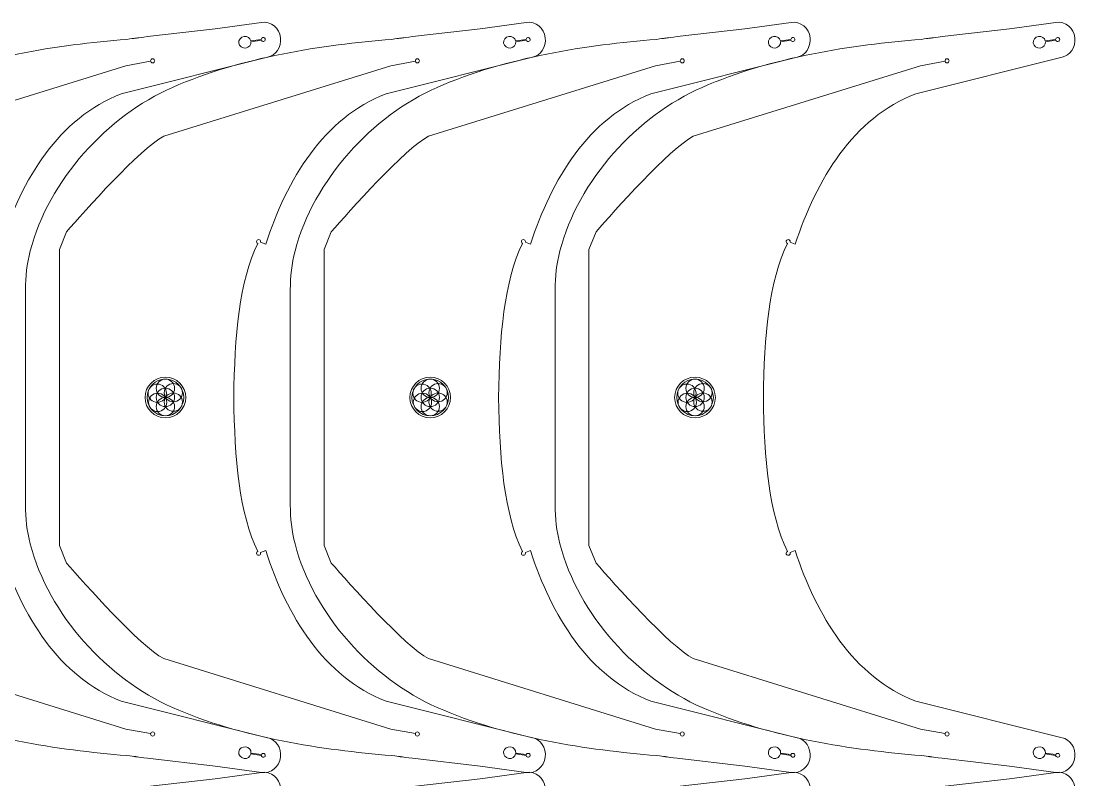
# Model space of a CAD drawing. Header units: millimetres. Extents: x 3608 to 4191, y 4453 to 4821.
# Drawn here: x 3931.9 to 4190.8, y 4635.2 to 4821.4 of the extents above; entities that cross this region are included whole.
import ezdxf

# ---------------------------------------------------------------- set-up
doc = ezdxf.new("R2010")
doc.units = ezdxf.units.MM
doc.header["$MEASUREMENT"] = 0
doc.layers.add('Capa 1', color=7, linetype='Continuous')

msp = doc.modelspace()

# ---------------------------------------------------------------- linework, layer by layer
at = {"layer": 'Capa 1', "color": 7, "lineweight": 9, "true_color": 0xffffff}
for points, knots in [([(3995.53, 4817.32), (3995.26, 4819.72), (3993.16, 4821.42), (3990.87, 4821.08), (3990.87, 4821.08), (3979.51, 4819.54), (3979.51, 4819.54), (3979.51, 4819.54), (3962.91, 4817.6), (3962.91, 4817.6), (3957.41, 4816.9), (3962.39, 4817.53), (3957.8, 4816.94), (3940.95, 4815.58), (3920.87, 4812.58), (3904, 4805.15), (3888.11, 4798.15), (3873.62, 4782.44), (3869.1, 4765), (3868.3, 4761.89), (3867.93, 4758.67), (3867.93, 4755.46), (3867.93, 4755.46), (3867.93, 4729.06), (3867.93, 4729.06), (3867.93, 4729.06), (3867.93, 4702.66), (3867.93, 4702.66), (3867.93, 4699.44), (3868.3, 4696.23), (3869.1, 4693.12), (3873.62, 4675.68), (3888.11, 4659.97), (3904, 4652.97), (3920.87, 4645.54), (3940.95, 4642.54), (3957.8, 4641.18), (3962.39, 4640.59), (3957.41, 4641.22), (3962.91, 4640.51), (3962.91, 4640.51), (3979.51, 4638.58), (3979.51, 4638.58), (3979.51, 4638.58), (3990.87, 4637.03), (3990.87, 4637.03), (3993.16, 4636.7), (3995.26, 4638.4), (3995.53, 4640.79)], [0, 0, 0, 0, 1, 1, 1, 2, 2, 2, 3, 3, 3, 4, 4, 4, 5, 5, 5, 6, 6, 6, 7, 7, 7, 8, 8, 8, 9, 9, 9, 10, 10, 10, 11, 11, 11, 12, 12, 12, 13, 13, 13, 14, 14, 14, 15, 15, 15, 16, 16, 16, 16]), ([(4060.53, 4817.32), (4060.26, 4819.72), (4058.16, 4821.42), (4055.87, 4821.08), (4055.87, 4821.08), (4044.51, 4819.54), (4044.51, 4819.54), (4044.51, 4819.54), (4027.91, 4817.6), (4027.91, 4817.6), (4022.41, 4816.9), (4027.39, 4817.53), (4022.8, 4816.94), (4005.95, 4815.58), (3985.87, 4812.58), (3969, 4805.15), (3953.11, 4798.15), (3938.62, 4782.44), (3934.1, 4765), (3933.3, 4761.89), (3932.93, 4758.67), (3932.93, 4755.46), (3932.93, 4755.46), (3932.93, 4729.06), (3932.93, 4729.06), (3932.93, 4729.06), (3932.93, 4702.66), (3932.93, 4702.66), (3932.93, 4699.44), (3933.3, 4696.23), (3934.1, 4693.12), (3938.62, 4675.68), (3953.11, 4659.97), (3969, 4652.97), (3985.87, 4645.54), (4005.95, 4642.54), (4022.8, 4641.18), (4027.39, 4640.59), (4022.41, 4641.22), (4027.91, 4640.51), (4027.91, 4640.51), (4044.51, 4638.58), (4044.51, 4638.58), (4044.51, 4638.58), (4055.87, 4637.03), (4055.87, 4637.03), (4058.16, 4636.7), (4060.26, 4638.4), (4060.53, 4640.79)], [0, 0, 0, 0, 1, 1, 1, 2, 2, 2, 3, 3, 3, 4, 4, 4, 5, 5, 5, 6, 6, 6, 7, 7, 7, 8, 8, 8, 9, 9, 9, 10, 10, 10, 11, 11, 11, 12, 12, 12, 13, 13, 13, 14, 14, 14, 15, 15, 15, 16, 16, 16, 16]), ([(4125.53, 4817.32), (4125.26, 4819.72), (4123.16, 4821.42), (4120.87, 4821.08), (4120.87, 4821.08), (4109.51, 4819.54), (4109.51, 4819.54), (4109.51, 4819.54), (4092.91, 4817.6), (4092.91, 4817.6), (4087.41, 4816.9), (4092.39, 4817.53), (4087.8, 4816.94), (4070.95, 4815.58), (4050.87, 4812.58), (4034, 4805.15), (4018.11, 4798.15), (4003.62, 4782.44), (3999.1, 4765), (3998.3, 4761.89), (3997.93, 4758.67), (3997.93, 4755.46), (3997.93, 4755.46), (3997.93, 4729.06), (3997.93, 4729.06), (3997.93, 4729.06), (3997.93, 4702.66), (3997.93, 4702.66), (3997.93, 4699.44), (3998.3, 4696.23), (3999.1, 4693.12), (4003.62, 4675.68), (4018.11, 4659.97), (4034, 4652.97), (4050.87, 4645.54), (4070.95, 4642.54), (4087.8, 4641.18), (4092.39, 4640.59), (4087.41, 4641.22), (4092.91, 4640.51), (4092.91, 4640.51), (4109.51, 4638.58), (4109.51, 4638.58), (4109.51, 4638.58), (4120.87, 4637.03), (4120.87, 4637.03), (4123.16, 4636.7), (4125.26, 4638.4), (4125.53, 4640.79)], [0, 0, 0, 0, 1, 1, 1, 2, 2, 2, 3, 3, 3, 4, 4, 4, 5, 5, 5, 6, 6, 6, 7, 7, 7, 8, 8, 8, 9, 9, 9, 10, 10, 10, 11, 11, 11, 12, 12, 12, 13, 13, 13, 14, 14, 14, 15, 15, 15, 16, 16, 16, 16]), ([(4190.53, 4817.32), (4190.26, 4819.72), (4188.16, 4821.42), (4185.87, 4821.08), (4185.87, 4821.08), (4174.51, 4819.54), (4174.51, 4819.54), (4174.51, 4819.54), (4157.91, 4817.6), (4157.91, 4817.6), (4152.41, 4816.9), (4157.39, 4817.53), (4152.8, 4816.94), (4135.95, 4815.58), (4115.87, 4812.58), (4099, 4805.15), (4083.11, 4798.15), (4068.62, 4782.44), (4064.1, 4765), (4063.3, 4761.89), (4062.93, 4758.67), (4062.93, 4755.46), (4062.93, 4755.46), (4062.93, 4729.06), (4062.93, 4729.06), (4062.93, 4729.06), (4062.93, 4702.66), (4062.93, 4702.66), (4062.93, 4699.44), (4063.3, 4696.23), (4064.1, 4693.12), (4068.62, 4675.68), (4083.11, 4659.97), (4099, 4652.97), (4115.87, 4645.54), (4135.95, 4642.54), (4152.8, 4641.18), (4157.39, 4640.59), (4152.41, 4641.22), (4157.91, 4640.51), (4157.91, 4640.51), (4174.51, 4638.58), (4174.51, 4638.58), (4174.51, 4638.58), (4185.87, 4637.03), (4185.87, 4637.03), (4188.16, 4636.7), (4190.26, 4638.4), (4190.53, 4640.79)], [0, 0, 0, 0, 1, 1, 1, 2, 2, 2, 3, 3, 3, 4, 4, 4, 5, 5, 5, 6, 6, 6, 7, 7, 7, 8, 8, 8, 9, 9, 9, 10, 10, 10, 11, 11, 11, 12, 12, 12, 13, 13, 13, 14, 14, 14, 15, 15, 15, 16, 16, 16, 16]), ([(3995.53, 4817.32), (3995.77, 4815.03), (3994.37, 4812.92), (3992.36, 4812.56), (3992.36, 4812.56), (3992.36, 4812.56), (3992.36, 4812.56), (3992.36, 4812.56), (3956.44, 4803.57), (3956.44, 4803.57), (3941.11, 4797.68), (3932.08, 4782.56), (3926.89, 4766.66), (3926.89, 4766.66), (3925.63, 4767.14), (3925.63, 4767.14), (3925.64, 4767.19), (3925.65, 4767.25), (3925.65, 4767.3), (3925.65, 4767.58), (3925.43, 4767.8), (3925.15, 4767.8), (3924.88, 4767.8), (3924.65, 4767.58), (3924.65, 4767.3), (3924.65, 4767.1), (3924.77, 4766.92), (3924.95, 4766.84), (3924.95, 4766.84), (3924.95, 4766.84), (3924.95, 4766.84), (3920.46, 4757.77), (3919.2, 4743.99), (3919.07, 4729.06), (3919.07, 4729.06), (3919.07, 4729.06), (3919.07, 4729.06), (3919.2, 4714.12), (3920.46, 4700.35), (3924.95, 4691.27), (3924.95, 4691.27), (3924.95, 4691.27), (3924.95, 4691.27), (3924.77, 4691.2), (3924.65, 4691.02), (3924.65, 4690.82), (3924.65, 4690.54), (3924.88, 4690.32), (3925.15, 4690.32), (3925.43, 4690.32), (3925.65, 4690.54), (3925.65, 4690.82), (3925.65, 4690.87), (3925.64, 4690.93), (3925.63, 4690.98), (3925.63, 4690.98), (3926.89, 4691.46), (3926.89, 4691.46), (3932.08, 4675.56), (3941.11, 4660.44), (3956.44, 4654.55), (3956.44, 4654.55), (3992.36, 4645.56), (3992.36, 4645.56), (3992.36, 4645.56), (3992.36, 4645.56), (3992.36, 4645.56), (3994.37, 4645.2), (3995.77, 4643.09), (3995.53, 4640.79)], [0, 0, 0, 0, 1, 1, 1, 2, 2, 2, 3, 3, 3, 4, 4, 4, 5, 5, 5, 6, 6, 6, 7, 7, 7, 8, 8, 8, 9, 9, 9, 10, 10, 10, 11, 11, 11, 12, 12, 12, 13, 13, 13, 14, 14, 14, 15, 15, 15, 16, 16, 16, 17, 17, 17, 18, 18, 18, 19, 19, 19, 20, 20, 20, 21, 21, 21, 22, 22, 22, 23, 23, 23, 23]), ([(4060.53, 4817.32), (4060.77, 4815.03), (4059.37, 4812.92), (4057.36, 4812.56), (4057.36, 4812.56), (4057.36, 4812.56), (4057.36, 4812.56), (4057.36, 4812.56), (4021.44, 4803.57), (4021.44, 4803.57), (4006.11, 4797.68), (3997.08, 4782.56), (3991.89, 4766.66), (3991.89, 4766.66), (3990.63, 4767.14), (3990.63, 4767.14), (3990.64, 4767.19), (3990.65, 4767.25), (3990.65, 4767.3), (3990.65, 4767.58), (3990.43, 4767.8), (3990.15, 4767.8), (3989.88, 4767.8), (3989.65, 4767.58), (3989.65, 4767.3), (3989.65, 4767.1), (3989.77, 4766.92), (3989.95, 4766.84), (3989.95, 4766.84), (3989.95, 4766.84), (3989.95, 4766.84), (3985.46, 4757.77), (3984.2, 4743.99), (3984.07, 4729.06), (3984.07, 4729.06), (3984.07, 4729.06), (3984.07, 4729.06), (3984.2, 4714.12), (3985.46, 4700.35), (3989.95, 4691.27), (3989.95, 4691.27), (3989.95, 4691.27), (3989.95, 4691.27), (3989.77, 4691.2), (3989.65, 4691.02), (3989.65, 4690.82), (3989.65, 4690.54), (3989.88, 4690.32), (3990.15, 4690.32), (3990.43, 4690.32), (3990.65, 4690.54), (3990.65, 4690.82), (3990.65, 4690.87), (3990.64, 4690.93), (3990.63, 4690.98), (3990.63, 4690.98), (3991.89, 4691.46), (3991.89, 4691.46), (3997.08, 4675.56), (4006.11, 4660.44), (4021.44, 4654.55), (4021.44, 4654.55), (4057.36, 4645.56), (4057.36, 4645.56), (4057.36, 4645.56), (4057.36, 4645.56), (4057.36, 4645.56), (4059.37, 4645.2), (4060.77, 4643.09), (4060.53, 4640.79)], [0, 0, 0, 0, 1, 1, 1, 2, 2, 2, 3, 3, 3, 4, 4, 4, 5, 5, 5, 6, 6, 6, 7, 7, 7, 8, 8, 8, 9, 9, 9, 10, 10, 10, 11, 11, 11, 12, 12, 12, 13, 13, 13, 14, 14, 14, 15, 15, 15, 16, 16, 16, 17, 17, 17, 18, 18, 18, 19, 19, 19, 20, 20, 20, 21, 21, 21, 22, 22, 22, 23, 23, 23, 23]), ([(3990.83, 4816.72), (3990.9, 4816.5), (3991.13, 4816.36), (3991.37, 4816.4), (3991.64, 4816.44), (3991.83, 4816.69), (3991.79, 4816.95), (3991.76, 4817.22), (3991.5, 4817.4), (3991.23, 4817.37), (3990.99, 4817.33), (3990.82, 4817.14), (3990.8, 4816.91), (3990.8, 4816.91), (3990.8, 4816.91), (3990.8, 4816.91), (3990.8, 4816.91), (3988.26, 4816.55), (3988.26, 4816.55), (3988.26, 4816.55), (3988.25, 4816.55), (3988.25, 4816.55), (3988.09, 4817.27), (3987.36, 4817.76), (3986.58, 4817.64), (3985.76, 4817.53), (3985.19, 4816.8), (3985.3, 4816.02), (3985.42, 4815.24), (3986.18, 4814.7), (3987, 4814.81), (3987.79, 4814.92), (3988.35, 4815.61), (3988.28, 4816.36), (3988.28, 4816.36), (3988.29, 4816.36), (3988.29, 4816.36), (3988.29, 4816.36), (3990.83, 4816.72), (3990.83, 4816.72)], [0, 0, 0, 0, 1, 1, 1, 2, 2, 2, 3, 3, 3, 4, 4, 4, 5, 5, 5, 6, 6, 6, 7, 7, 7, 8, 8, 8, 9, 9, 9, 10, 10, 10, 11, 11, 11, 12, 12, 12, 13, 13, 13, 13]), ([(4125.53, 4817.32), (4125.77, 4815.03), (4124.37, 4812.92), (4122.36, 4812.56), (4122.36, 4812.56), (4122.36, 4812.56), (4122.36, 4812.56), (4122.36, 4812.56), (4086.44, 4803.57), (4086.44, 4803.57), (4071.11, 4797.68), (4062.08, 4782.56), (4056.89, 4766.66), (4056.89, 4766.66), (4055.63, 4767.14), (4055.63, 4767.14), (4055.64, 4767.19), (4055.65, 4767.25), (4055.65, 4767.3), (4055.65, 4767.58), (4055.43, 4767.8), (4055.15, 4767.8), (4054.88, 4767.8), (4054.65, 4767.58), (4054.65, 4767.3), (4054.65, 4767.1), (4054.77, 4766.92), (4054.95, 4766.84), (4054.95, 4766.84), (4054.95, 4766.84), (4054.95, 4766.84), (4050.46, 4757.77), (4049.2, 4743.99), (4049.07, 4729.06), (4049.07, 4729.06), (4049.07, 4729.06), (4049.07, 4729.06), (4049.2, 4714.12), (4050.46, 4700.35), (4054.95, 4691.27), (4054.95, 4691.27), (4054.95, 4691.27), (4054.95, 4691.27), (4054.77, 4691.2), (4054.65, 4691.02), (4054.65, 4690.82), (4054.65, 4690.54), (4054.88, 4690.32), (4055.15, 4690.32), (4055.43, 4690.32), (4055.65, 4690.54), (4055.65, 4690.82), (4055.65, 4690.87), (4055.64, 4690.93), (4055.63, 4690.98), (4055.63, 4690.98), (4056.89, 4691.46), (4056.89, 4691.46), (4062.08, 4675.56), (4071.11, 4660.44), (4086.44, 4654.55), (4086.44, 4654.55), (4122.36, 4645.56), (4122.36, 4645.56), (4122.36, 4645.56), (4122.36, 4645.56), (4122.36, 4645.56), (4124.37, 4645.2), (4125.77, 4643.09), (4125.53, 4640.79)], [0, 0, 0, 0, 1, 1, 1, 2, 2, 2, 3, 3, 3, 4, 4, 4, 5, 5, 5, 6, 6, 6, 7, 7, 7, 8, 8, 8, 9, 9, 9, 10, 10, 10, 11, 11, 11, 12, 12, 12, 13, 13, 13, 14, 14, 14, 15, 15, 15, 16, 16, 16, 17, 17, 17, 18, 18, 18, 19, 19, 19, 20, 20, 20, 21, 21, 21, 22, 22, 22, 23, 23, 23, 23]), ([(4055.83, 4816.72), (4055.9, 4816.5), (4056.13, 4816.36), (4056.37, 4816.4), (4056.64, 4816.44), (4056.83, 4816.69), (4056.79, 4816.95), (4056.76, 4817.22), (4056.5, 4817.4), (4056.23, 4817.37), (4055.99, 4817.33), (4055.82, 4817.14), (4055.8, 4816.91), (4055.8, 4816.91), (4055.8, 4816.91), (4055.8, 4816.91), (4055.8, 4816.91), (4053.26, 4816.55), (4053.26, 4816.55), (4053.26, 4816.55), (4053.25, 4816.55), (4053.25, 4816.55), (4053.09, 4817.27), (4052.36, 4817.76), (4051.58, 4817.64), (4050.76, 4817.53), (4050.19, 4816.8), (4050.3, 4816.02), (4050.42, 4815.24), (4051.18, 4814.7), (4052, 4814.81), (4052.79, 4814.92), (4053.35, 4815.61), (4053.28, 4816.36), (4053.28, 4816.36), (4053.29, 4816.36), (4053.29, 4816.36), (4053.29, 4816.36), (4055.83, 4816.72), (4055.83, 4816.72)], [0, 0, 0, 0, 1, 1, 1, 2, 2, 2, 3, 3, 3, 4, 4, 4, 5, 5, 5, 6, 6, 6, 7, 7, 7, 8, 8, 8, 9, 9, 9, 10, 10, 10, 11, 11, 11, 12, 12, 12, 13, 13, 13, 13]), ([(4190.53, 4817.32), (4190.77, 4815.03), (4189.37, 4812.92), (4187.36, 4812.56), (4187.36, 4812.56), (4187.36, 4812.56), (4187.36, 4812.56), (4187.36, 4812.56), (4151.44, 4803.57), (4151.44, 4803.57), (4136.11, 4797.68), (4127.08, 4782.56), (4121.89, 4766.66), (4121.89, 4766.66), (4120.63, 4767.14), (4120.63, 4767.14), (4120.64, 4767.19), (4120.65, 4767.25), (4120.65, 4767.3), (4120.65, 4767.58), (4120.43, 4767.8), (4120.15, 4767.8), (4119.88, 4767.8), (4119.65, 4767.58), (4119.65, 4767.3), (4119.65, 4767.1), (4119.77, 4766.92), (4119.95, 4766.84), (4119.95, 4766.84), (4119.95, 4766.84), (4119.95, 4766.84), (4115.46, 4757.77), (4114.2, 4743.99), (4114.07, 4729.06), (4114.07, 4729.06), (4114.07, 4729.06), (4114.07, 4729.06), (4114.2, 4714.12), (4115.46, 4700.35), (4119.95, 4691.27), (4119.95, 4691.27), (4119.95, 4691.27), (4119.95, 4691.27), (4119.77, 4691.2), (4119.65, 4691.02), (4119.65, 4690.82), (4119.65, 4690.54), (4119.88, 4690.32), (4120.15, 4690.32), (4120.43, 4690.32), (4120.65, 4690.54), (4120.65, 4690.82), (4120.65, 4690.87), (4120.64, 4690.93), (4120.63, 4690.98), (4120.63, 4690.98), (4121.89, 4691.46), (4121.89, 4691.46), (4127.08, 4675.56), (4136.11, 4660.44), (4151.44, 4654.55), (4151.44, 4654.55), (4187.36, 4645.56), (4187.36, 4645.56), (4187.36, 4645.56), (4187.36, 4645.56), (4187.36, 4645.56), (4189.37, 4645.2), (4190.77, 4643.09), (4190.53, 4640.79)], [0, 0, 0, 0, 1, 1, 1, 2, 2, 2, 3, 3, 3, 4, 4, 4, 5, 5, 5, 6, 6, 6, 7, 7, 7, 8, 8, 8, 9, 9, 9, 10, 10, 10, 11, 11, 11, 12, 12, 12, 13, 13, 13, 14, 14, 14, 15, 15, 15, 16, 16, 16, 17, 17, 17, 18, 18, 18, 19, 19, 19, 20, 20, 20, 21, 21, 21, 22, 22, 22, 23, 23, 23, 23]), ([(4120.83, 4816.72), (4120.9, 4816.5), (4121.13, 4816.36), (4121.37, 4816.4), (4121.64, 4816.44), (4121.83, 4816.69), (4121.79, 4816.95), (4121.76, 4817.22), (4121.5, 4817.4), (4121.23, 4817.37), (4120.99, 4817.33), (4120.82, 4817.14), (4120.8, 4816.91), (4120.8, 4816.91), (4120.8, 4816.91), (4120.8, 4816.91), (4120.8, 4816.91), (4118.26, 4816.55), (4118.26, 4816.55), (4118.26, 4816.55), (4118.25, 4816.55), (4118.25, 4816.55), (4118.09, 4817.27), (4117.36, 4817.76), (4116.58, 4817.64), (4115.76, 4817.53), (4115.19, 4816.8), (4115.3, 4816.02), (4115.42, 4815.24), (4116.18, 4814.7), (4117, 4814.81), (4117.79, 4814.92), (4118.35, 4815.61), (4118.28, 4816.36), (4118.28, 4816.36), (4118.29, 4816.36), (4118.29, 4816.36), (4118.29, 4816.36), (4120.83, 4816.72), (4120.83, 4816.72)], [0, 0, 0, 0, 1, 1, 1, 2, 2, 2, 3, 3, 3, 4, 4, 4, 5, 5, 5, 6, 6, 6, 7, 7, 7, 8, 8, 8, 9, 9, 9, 10, 10, 10, 11, 11, 11, 12, 12, 12, 13, 13, 13, 13]), ([(4185.83, 4816.72), (4185.9, 4816.5), (4186.13, 4816.36), (4186.37, 4816.4), (4186.64, 4816.44), (4186.83, 4816.69), (4186.79, 4816.95), (4186.76, 4817.22), (4186.5, 4817.4), (4186.23, 4817.37), (4185.99, 4817.33), (4185.82, 4817.14), (4185.8, 4816.91), (4185.8, 4816.91), (4185.8, 4816.91), (4185.8, 4816.91), (4185.8, 4816.91), (4183.26, 4816.55), (4183.26, 4816.55), (4183.26, 4816.55), (4183.25, 4816.55), (4183.25, 4816.55), (4183.09, 4817.27), (4182.36, 4817.76), (4181.58, 4817.64), (4180.76, 4817.53), (4180.19, 4816.8), (4180.3, 4816.02), (4180.42, 4815.24), (4181.18, 4814.7), (4182, 4814.81), (4182.79, 4814.92), (4183.35, 4815.61), (4183.28, 4816.36), (4183.28, 4816.36), (4183.29, 4816.36), (4183.29, 4816.36), (4183.29, 4816.36), (4185.83, 4816.72), (4185.83, 4816.72)], [0, 0, 0, 0, 1, 1, 1, 2, 2, 2, 3, 3, 3, 4, 4, 4, 5, 5, 5, 6, 6, 6, 7, 7, 7, 8, 8, 8, 9, 9, 9, 10, 10, 10, 11, 11, 11, 12, 12, 12, 13, 13, 13, 13]), ([(3964.14, 4812.16), (3964.42, 4812.16), (3964.64, 4811.94), (3964.64, 4811.66), (3964.64, 4811.39), (3964.42, 4811.16), (3964.14, 4811.16), (3963.86, 4811.16), (3963.64, 4811.39), (3963.64, 4811.66), (3963.64, 4811.94), (3963.86, 4812.16), (3964.14, 4812.16)], [0, 0, 0, 0, 1, 1, 1, 2, 2, 2, 3, 3, 3, 4, 4, 4, 4]), ([(4029.14, 4812.16), (4029.42, 4812.16), (4029.64, 4811.94), (4029.64, 4811.66), (4029.64, 4811.39), (4029.42, 4811.16), (4029.14, 4811.16), (4028.86, 4811.16), (4028.64, 4811.39), (4028.64, 4811.66), (4028.64, 4811.94), (4028.86, 4812.16), (4029.14, 4812.16)], [0, 0, 0, 0, 1, 1, 1, 2, 2, 2, 3, 3, 3, 4, 4, 4, 4]), ([(4094.14, 4812.16), (4094.42, 4812.16), (4094.64, 4811.94), (4094.64, 4811.66), (4094.64, 4811.39), (4094.42, 4811.16), (4094.14, 4811.16), (4093.86, 4811.16), (4093.64, 4811.39), (4093.64, 4811.66), (4093.64, 4811.94), (4093.86, 4812.16), (4094.14, 4812.16)], [0, 0, 0, 0, 1, 1, 1, 2, 2, 2, 3, 3, 3, 4, 4, 4, 4]), ([(4159.14, 4812.16), (4159.42, 4812.16), (4159.64, 4811.94), (4159.64, 4811.66), (4159.64, 4811.39), (4159.42, 4811.16), (4159.14, 4811.16), (4158.86, 4811.16), (4158.64, 4811.39), (4158.64, 4811.66), (4158.64, 4811.94), (4158.86, 4812.16), (4159.14, 4812.16)], [0, 0, 0, 0, 1, 1, 1, 2, 2, 2, 3, 3, 3, 4, 4, 4, 4]), ([(3964.14, 4645.96), (3964.42, 4645.96), (3964.64, 4646.18), (3964.64, 4646.46), (3964.64, 4646.73), (3964.42, 4646.96), (3964.14, 4646.96), (3963.86, 4646.96), (3963.64, 4646.73), (3963.64, 4646.46), (3963.64, 4646.18), (3963.86, 4645.96), (3964.14, 4645.96)], [0, 0, 0, 0, 1, 1, 1, 2, 2, 2, 3, 3, 3, 4, 4, 4, 4]), ([(4029.14, 4645.96), (4029.42, 4645.96), (4029.64, 4646.18), (4029.64, 4646.46), (4029.64, 4646.73), (4029.42, 4646.96), (4029.14, 4646.96), (4028.86, 4646.96), (4028.64, 4646.73), (4028.64, 4646.46), (4028.64, 4646.18), (4028.86, 4645.96), (4029.14, 4645.96)], [0, 0, 0, 0, 1, 1, 1, 2, 2, 2, 3, 3, 3, 4, 4, 4, 4]), ([(4094.14, 4645.96), (4094.42, 4645.96), (4094.64, 4646.18), (4094.64, 4646.46), (4094.64, 4646.73), (4094.42, 4646.96), (4094.14, 4646.96), (4093.86, 4646.96), (4093.64, 4646.73), (4093.64, 4646.46), (4093.64, 4646.18), (4093.86, 4645.96), (4094.14, 4645.96)], [0, 0, 0, 0, 1, 1, 1, 2, 2, 2, 3, 3, 3, 4, 4, 4, 4]), ([(4159.14, 4645.96), (4159.42, 4645.96), (4159.64, 4646.18), (4159.64, 4646.46), (4159.64, 4646.73), (4159.42, 4646.96), (4159.14, 4646.96), (4158.86, 4646.96), (4158.64, 4646.73), (4158.64, 4646.46), (4158.64, 4646.18), (4158.86, 4645.96), (4159.14, 4645.96)], [0, 0, 0, 0, 1, 1, 1, 2, 2, 2, 3, 3, 3, 4, 4, 4, 4]), ([(3990.83, 4641.4), (3990.9, 4641.62), (3991.13, 4641.76), (3991.37, 4641.72), (3991.64, 4641.68), (3991.83, 4641.43), (3991.79, 4641.17), (3991.76, 4640.9), (3991.5, 4640.71), (3991.23, 4640.75), (3990.99, 4640.79), (3990.82, 4640.98), (3990.8, 4641.21), (3990.8, 4641.21), (3990.8, 4641.21), (3990.8, 4641.21), (3990.8, 4641.21), (3988.26, 4641.57), (3988.26, 4641.57), (3988.26, 4641.57), (3988.25, 4641.57), (3988.25, 4641.57), (3988.09, 4640.85), (3987.36, 4640.36), (3986.58, 4640.47), (3985.76, 4640.59), (3985.19, 4641.32), (3985.3, 4642.1), (3985.42, 4642.88), (3986.18, 4643.42), (3987, 4643.31), (3987.79, 4643.19), (3988.35, 4642.51), (3988.28, 4641.76), (3988.28, 4641.76), (3988.29, 4641.76), (3988.29, 4641.76), (3988.29, 4641.76), (3990.83, 4641.4), (3990.83, 4641.4)], [0, 0, 0, 0, 1, 1, 1, 2, 2, 2, 3, 3, 3, 4, 4, 4, 5, 5, 5, 6, 6, 6, 7, 7, 7, 8, 8, 8, 9, 9, 9, 10, 10, 10, 11, 11, 11, 12, 12, 12, 13, 13, 13, 13]), ([(4055.83, 4641.4), (4055.9, 4641.62), (4056.13, 4641.76), (4056.37, 4641.72), (4056.64, 4641.68), (4056.83, 4641.43), (4056.79, 4641.17), (4056.76, 4640.9), (4056.5, 4640.71), (4056.23, 4640.75), (4055.99, 4640.79), (4055.82, 4640.98), (4055.8, 4641.21), (4055.8, 4641.21), (4055.8, 4641.21), (4055.8, 4641.21), (4055.8, 4641.21), (4053.26, 4641.57), (4053.26, 4641.57), (4053.26, 4641.57), (4053.25, 4641.57), (4053.25, 4641.57), (4053.09, 4640.85), (4052.36, 4640.36), (4051.58, 4640.47), (4050.76, 4640.59), (4050.19, 4641.32), (4050.3, 4642.1), (4050.42, 4642.88), (4051.18, 4643.42), (4052, 4643.31), (4052.79, 4643.19), (4053.35, 4642.51), (4053.28, 4641.76), (4053.28, 4641.76), (4053.29, 4641.76), (4053.29, 4641.76), (4053.29, 4641.76), (4055.83, 4641.4), (4055.83, 4641.4)], [0, 0, 0, 0, 1, 1, 1, 2, 2, 2, 3, 3, 3, 4, 4, 4, 5, 5, 5, 6, 6, 6, 7, 7, 7, 8, 8, 8, 9, 9, 9, 10, 10, 10, 11, 11, 11, 12, 12, 12, 13, 13, 13, 13]), ([(4120.83, 4641.4), (4120.9, 4641.62), (4121.13, 4641.76), (4121.37, 4641.72), (4121.64, 4641.68), (4121.83, 4641.43), (4121.79, 4641.17), (4121.76, 4640.9), (4121.5, 4640.71), (4121.23, 4640.75), (4120.99, 4640.79), (4120.82, 4640.98), (4120.8, 4641.21), (4120.8, 4641.21), (4120.8, 4641.21), (4120.8, 4641.21), (4120.8, 4641.21), (4118.26, 4641.57), (4118.26, 4641.57), (4118.26, 4641.57), (4118.25, 4641.57), (4118.25, 4641.57), (4118.09, 4640.85), (4117.36, 4640.36), (4116.58, 4640.47), (4115.76, 4640.59), (4115.19, 4641.32), (4115.3, 4642.1), (4115.42, 4642.88), (4116.18, 4643.42), (4117, 4643.31), (4117.79, 4643.19), (4118.35, 4642.51), (4118.28, 4641.76), (4118.28, 4641.76), (4118.29, 4641.76), (4118.29, 4641.76), (4118.29, 4641.76), (4120.83, 4641.4), (4120.83, 4641.4)], [0, 0, 0, 0, 1, 1, 1, 2, 2, 2, 3, 3, 3, 4, 4, 4, 5, 5, 5, 6, 6, 6, 7, 7, 7, 8, 8, 8, 9, 9, 9, 10, 10, 10, 11, 11, 11, 12, 12, 12, 13, 13, 13, 13]), ([(4185.83, 4641.4), (4185.9, 4641.62), (4186.13, 4641.76), (4186.37, 4641.72), (4186.64, 4641.68), (4186.83, 4641.43), (4186.79, 4641.17), (4186.76, 4640.9), (4186.5, 4640.71), (4186.23, 4640.75), (4185.99, 4640.79), (4185.82, 4640.98), (4185.8, 4641.21), (4185.8, 4641.21), (4185.8, 4641.21), (4185.8, 4641.21), (4185.8, 4641.21), (4183.26, 4641.57), (4183.26, 4641.57), (4183.26, 4641.57), (4183.25, 4641.57), (4183.25, 4641.57), (4183.09, 4640.85), (4182.36, 4640.36), (4181.58, 4640.47), (4180.76, 4640.59), (4180.19, 4641.32), (4180.3, 4642.1), (4180.42, 4642.88), (4181.18, 4643.42), (4182, 4643.31), (4182.79, 4643.19), (4183.35, 4642.51), (4183.28, 4641.76), (4183.28, 4641.76), (4183.29, 4641.76), (4183.29, 4641.76), (4183.29, 4641.76), (4185.83, 4641.4), (4185.83, 4641.4)], [0, 0, 0, 0, 1, 1, 1, 2, 2, 2, 3, 3, 3, 4, 4, 4, 5, 5, 5, 6, 6, 6, 7, 7, 7, 8, 8, 8, 9, 9, 9, 10, 10, 10, 11, 11, 11, 12, 12, 12, 13, 13, 13, 13]), ([(3995.53, 4633.27), (3995.26, 4635.67), (3993.16, 4637.37), (3990.87, 4637.03), (3990.87, 4637.03), (3979.51, 4635.49), (3979.51, 4635.49), (3979.51, 4635.49), (3962.91, 4633.55), (3962.91, 4633.55), (3957.41, 4632.85), (3962.39, 4633.48), (3957.8, 4632.89), (3940.95, 4631.53), (3920.87, 4628.53), (3904, 4621.1), (3888.11, 4614.1), (3873.62, 4598.39), (3869.1, 4580.95), (3868.3, 4577.84), (3867.93, 4574.63), (3867.93, 4571.41), (3867.93, 4571.41), (3867.93, 4545.01), (3867.93, 4545.01), (3867.93, 4545.01), (3867.93, 4518.61), (3867.93, 4518.61), (3867.93, 4515.39), (3868.3, 4512.18), (3869.1, 4509.07), (3873.62, 4491.63), (3888.11, 4475.92), (3904, 4468.92), (3920.87, 4461.49), (3940.95, 4458.49), (3957.8, 4457.13), (3962.39, 4456.54), (3957.41, 4457.17), (3962.91, 4456.46), (3962.91, 4456.46), (3979.51, 4454.53), (3979.51, 4454.53), (3979.51, 4454.53), (3990.87, 4452.98), (3990.87, 4452.98), (3993.16, 4452.65), (3995.26, 4454.35), (3995.53, 4456.74)], [0, 0, 0, 0, 1, 1, 1, 2, 2, 2, 3, 3, 3, 4, 4, 4, 5, 5, 5, 6, 6, 6, 7, 7, 7, 8, 8, 8, 9, 9, 9, 10, 10, 10, 11, 11, 11, 12, 12, 12, 13, 13, 13, 14, 14, 14, 15, 15, 15, 16, 16, 16, 16]), ([(4060.53, 4633.27), (4060.26, 4635.67), (4058.16, 4637.37), (4055.87, 4637.03), (4055.87, 4637.03), (4044.51, 4635.49), (4044.51, 4635.49), (4044.51, 4635.49), (4027.91, 4633.55), (4027.91, 4633.55), (4022.41, 4632.85), (4027.39, 4633.48), (4022.8, 4632.89), (4005.95, 4631.53), (3985.87, 4628.53), (3969, 4621.1), (3953.11, 4614.1), (3938.62, 4598.39), (3934.1, 4580.95), (3933.3, 4577.84), (3932.93, 4574.63), (3932.93, 4571.41), (3932.93, 4571.41), (3932.93, 4545.01), (3932.93, 4545.01), (3932.93, 4545.01), (3932.93, 4518.61), (3932.93, 4518.61), (3932.93, 4515.39), (3933.3, 4512.18), (3934.1, 4509.07), (3938.62, 4491.63), (3953.11, 4475.92), (3969, 4468.92), (3985.87, 4461.49), (4005.95, 4458.49), (4022.8, 4457.13), (4027.39, 4456.54), (4022.41, 4457.17), (4027.91, 4456.46), (4027.91, 4456.46), (4044.51, 4454.53), (4044.51, 4454.53), (4044.51, 4454.53), (4055.87, 4452.98), (4055.87, 4452.98), (4058.16, 4452.65), (4060.26, 4454.35), (4060.53, 4456.74)], [0, 0, 0, 0, 1, 1, 1, 2, 2, 2, 3, 3, 3, 4, 4, 4, 5, 5, 5, 6, 6, 6, 7, 7, 7, 8, 8, 8, 9, 9, 9, 10, 10, 10, 11, 11, 11, 12, 12, 12, 13, 13, 13, 14, 14, 14, 15, 15, 15, 16, 16, 16, 16]), ([(4125.53, 4633.27), (4125.26, 4635.67), (4123.16, 4637.37), (4120.87, 4637.03), (4120.87, 4637.03), (4109.51, 4635.49), (4109.51, 4635.49), (4109.51, 4635.49), (4092.91, 4633.55), (4092.91, 4633.55), (4087.41, 4632.85), (4092.39, 4633.48), (4087.8, 4632.89), (4070.95, 4631.53), (4050.87, 4628.53), (4034, 4621.1), (4018.11, 4614.1), (4003.62, 4598.39), (3999.1, 4580.95), (3998.3, 4577.84), (3997.93, 4574.63), (3997.93, 4571.41), (3997.93, 4571.41), (3997.93, 4545.01), (3997.93, 4545.01), (3997.93, 4545.01), (3997.93, 4518.61), (3997.93, 4518.61), (3997.93, 4515.39), (3998.3, 4512.18), (3999.1, 4509.07), (4003.62, 4491.63), (4018.11, 4475.92), (4034, 4468.92), (4050.87, 4461.49), (4070.95, 4458.49), (4087.8, 4457.13), (4092.39, 4456.54), (4087.41, 4457.17), (4092.91, 4456.46), (4092.91, 4456.46), (4109.51, 4454.53), (4109.51, 4454.53), (4109.51, 4454.53), (4120.87, 4452.98), (4120.87, 4452.98), (4123.16, 4452.65), (4125.26, 4454.35), (4125.53, 4456.74)], [0, 0, 0, 0, 1, 1, 1, 2, 2, 2, 3, 3, 3, 4, 4, 4, 5, 5, 5, 6, 6, 6, 7, 7, 7, 8, 8, 8, 9, 9, 9, 10, 10, 10, 11, 11, 11, 12, 12, 12, 13, 13, 13, 14, 14, 14, 15, 15, 15, 16, 16, 16, 16]), ([(4190.53, 4633.27), (4190.26, 4635.67), (4188.16, 4637.37), (4185.87, 4637.03), (4185.87, 4637.03), (4174.51, 4635.49), (4174.51, 4635.49), (4174.51, 4635.49), (4157.91, 4633.55), (4157.91, 4633.55), (4152.41, 4632.85), (4157.39, 4633.48), (4152.8, 4632.89), (4135.95, 4631.53), (4115.87, 4628.53), (4099, 4621.1), (4083.11, 4614.1), (4068.62, 4598.39), (4064.1, 4580.95), (4063.3, 4577.84), (4062.93, 4574.63), (4062.93, 4571.41), (4062.93, 4571.41), (4062.93, 4545.01), (4062.93, 4545.01), (4062.93, 4545.01), (4062.93, 4518.61), (4062.93, 4518.61), (4062.93, 4515.39), (4063.3, 4512.18), (4064.1, 4509.07), (4068.62, 4491.63), (4083.11, 4475.92), (4099, 4468.92), (4115.87, 4461.49), (4135.95, 4458.49), (4152.8, 4457.13), (4157.39, 4456.54), (4152.41, 4457.17), (4157.91, 4456.46), (4157.91, 4456.46), (4174.51, 4454.53), (4174.51, 4454.53), (4174.51, 4454.53), (4185.87, 4452.98), (4185.87, 4452.98), (4188.16, 4452.65), (4190.26, 4454.35), (4190.53, 4456.74)], [0, 0, 0, 0, 1, 1, 1, 2, 2, 2, 3, 3, 3, 4, 4, 4, 5, 5, 5, 6, 6, 6, 7, 7, 7, 8, 8, 8, 9, 9, 9, 10, 10, 10, 11, 11, 11, 12, 12, 12, 13, 13, 13, 14, 14, 14, 15, 15, 15, 16, 16, 16, 16])]:
    msp.add_open_spline(points, degree=3, knots=knots, dxfattribs=at)
at = {"layer": 'Capa 1', "color": 9, "lineweight": 9, "true_color": 0xc8c8c8}
for points in [[(3963.65, 4811.57), (3963.65, 4811.57), (3957.59, 4810.48), (3957.59, 4810.48), (3957.59, 4810.48), (3901.85, 4793.14), (3901.85, 4793.14), (3896.1, 4790.18), (3882.25, 4774.58), (3878, 4769.7), (3878, 4769.7), (3876.24, 4765.39), (3876.24, 4765.39), (3876.24, 4765.39), (3876.24, 4728.98), (3876.24, 4728.98), (3876.24, 4728.98), (3876.24, 4729.14), (3876.24, 4729.14), (3876.24, 4729.14), (3876.24, 4692.73), (3876.24, 4692.73), (3876.24, 4692.73), (3878, 4688.41), (3878, 4688.41), (3882.25, 4683.54), (3896.1, 4667.93), (3901.85, 4664.98), (3901.85, 4664.98), (3957.59, 4647.64), (3957.59, 4647.64), (3957.59, 4647.64), (3963.65, 4646.55), (3963.65, 4646.55)], [(4028.65, 4811.57), (4028.65, 4811.57), (4022.59, 4810.48), (4022.59, 4810.48), (4022.59, 4810.48), (3966.85, 4793.14), (3966.85, 4793.14), (3961.1, 4790.18), (3947.25, 4774.58), (3943, 4769.7), (3943, 4769.7), (3941.24, 4765.39), (3941.24, 4765.39), (3941.24, 4765.39), (3941.24, 4728.98), (3941.24, 4728.98), (3941.24, 4728.98), (3941.24, 4729.14), (3941.24, 4729.14), (3941.24, 4729.14), (3941.24, 4692.73), (3941.24, 4692.73), (3941.24, 4692.73), (3943, 4688.41), (3943, 4688.41), (3947.25, 4683.54), (3961.1, 4667.93), (3966.85, 4664.98), (3966.85, 4664.98), (4022.59, 4647.64), (4022.59, 4647.64), (4022.59, 4647.64), (4028.65, 4646.55), (4028.65, 4646.55)], [(4093.65, 4811.57), (4093.65, 4811.57), (4087.59, 4810.48), (4087.59, 4810.48), (4087.59, 4810.48), (4031.85, 4793.14), (4031.85, 4793.14), (4026.1, 4790.18), (4012.25, 4774.58), (4008, 4769.7), (4008, 4769.7), (4006.24, 4765.39), (4006.24, 4765.39), (4006.24, 4765.39), (4006.24, 4728.98), (4006.24, 4728.98), (4006.24, 4728.98), (4006.24, 4729.14), (4006.24, 4729.14), (4006.24, 4729.14), (4006.24, 4692.73), (4006.24, 4692.73), (4006.24, 4692.73), (4008, 4688.41), (4008, 4688.41), (4012.25, 4683.54), (4026.1, 4667.93), (4031.85, 4664.98), (4031.85, 4664.98), (4087.59, 4647.64), (4087.59, 4647.64), (4087.59, 4647.64), (4093.65, 4646.55), (4093.65, 4646.55)], [(4158.65, 4811.57), (4158.65, 4811.57), (4152.59, 4810.48), (4152.59, 4810.48), (4152.59, 4810.48), (4096.85, 4793.14), (4096.85, 4793.14), (4091.1, 4790.18), (4077.25, 4774.58), (4073, 4769.7), (4073, 4769.7), (4071.24, 4765.39), (4071.24, 4765.39), (4071.24, 4765.39), (4071.24, 4728.98), (4071.24, 4728.98), (4071.24, 4728.98), (4071.24, 4729.14), (4071.24, 4729.14), (4071.24, 4729.14), (4071.24, 4692.73), (4071.24, 4692.73), (4071.24, 4692.73), (4073, 4688.41), (4073, 4688.41), (4077.25, 4683.54), (4091.1, 4667.93), (4096.85, 4664.98), (4096.85, 4664.98), (4152.59, 4647.64), (4152.59, 4647.64), (4152.59, 4647.64), (4158.65, 4646.55), (4158.65, 4646.55)]]:
    msp.add_open_spline(points, degree=3, knots=[0, 0, 0, 0, 1, 1, 1, 2, 2, 2, 3, 3, 3, 4, 4, 4, 5, 5, 5, 6, 6, 6, 7, 7, 7, 8, 8, 8, 9, 9, 9, 10, 10, 10, 11, 11, 11, 11], dxfattribs=at)
at = {"layer": 'Capa 1', "color": 1, "lineweight": 9, "true_color": 0xff0000}
for points in [[(3967.28, 4734.06), (3970.04, 4734.06), (3972.28, 4731.82), (3972.28, 4729.06), (3972.28, 4726.3), (3970.04, 4724.06), (3967.28, 4724.06), (3964.52, 4724.06), (3962.28, 4726.3), (3962.28, 4729.06), (3962.28, 4731.82), (3964.52, 4734.06), (3967.28, 4734.06)], [(3967.28, 4733.56), (3969.76, 4733.56), (3971.78, 4731.55), (3971.78, 4729.06), (3971.78, 4726.58), (3969.76, 4724.56), (3967.28, 4724.56), (3964.79, 4724.56), (3962.78, 4726.58), (3962.78, 4729.06), (3962.78, 4731.55), (3964.79, 4733.56), (3967.28, 4733.56)], [(3967.28, 4733.56), (3968.52, 4733.56), (3969.53, 4732.55), (3969.53, 4731.31), (3969.53, 4730.07), (3968.52, 4729.06), (3967.28, 4729.06), (3966.04, 4729.06), (3965.03, 4730.07), (3965.03, 4731.31), (3965.03, 4732.55), (3966.04, 4733.56), (3967.28, 4733.56)], [(4032.28, 4734.06), (4035.04, 4734.06), (4037.28, 4731.82), (4037.28, 4729.06), (4037.28, 4726.3), (4035.04, 4724.06), (4032.28, 4724.06), (4029.52, 4724.06), (4027.28, 4726.3), (4027.28, 4729.06), (4027.28, 4731.82), (4029.52, 4734.06), (4032.28, 4734.06)], [(4032.28, 4733.56), (4034.76, 4733.56), (4036.78, 4731.55), (4036.78, 4729.06), (4036.78, 4726.58), (4034.76, 4724.56), (4032.28, 4724.56), (4029.79, 4724.56), (4027.78, 4726.58), (4027.78, 4729.06), (4027.78, 4731.55), (4029.79, 4733.56), (4032.28, 4733.56)], [(4032.28, 4733.56), (4033.52, 4733.56), (4034.53, 4732.55), (4034.53, 4731.31), (4034.53, 4730.07), (4033.52, 4729.06), (4032.28, 4729.06), (4031.04, 4729.06), (4030.03, 4730.07), (4030.03, 4731.31), (4030.03, 4732.55), (4031.04, 4733.56), (4032.28, 4733.56)], [(4097.28, 4734.06), (4100.04, 4734.06), (4102.28, 4731.82), (4102.28, 4729.06), (4102.28, 4726.3), (4100.04, 4724.06), (4097.28, 4724.06), (4094.52, 4724.06), (4092.28, 4726.3), (4092.28, 4729.06), (4092.28, 4731.82), (4094.52, 4734.06), (4097.28, 4734.06)], [(4097.28, 4733.56), (4099.76, 4733.56), (4101.78, 4731.55), (4101.78, 4729.06), (4101.78, 4726.58), (4099.76, 4724.56), (4097.28, 4724.56), (4094.79, 4724.56), (4092.78, 4726.58), (4092.78, 4729.06), (4092.78, 4731.55), (4094.79, 4733.56), (4097.28, 4733.56)], [(4097.28, 4733.56), (4098.52, 4733.56), (4099.53, 4732.55), (4099.53, 4731.31), (4099.53, 4730.07), (4098.52, 4729.06), (4097.28, 4729.06), (4096.04, 4729.06), (4095.03, 4730.07), (4095.03, 4731.31), (4095.03, 4732.55), (4096.04, 4733.56), (4097.28, 4733.56)], [(3965.28, 4732.35), (3966.52, 4732.35), (3967.53, 4731.34), (3967.53, 4730.1), (3967.53, 4728.86), (3966.52, 4727.85), (3965.28, 4727.85), (3964.03, 4727.85), (3963.03, 4728.86), (3963.03, 4730.1), (3963.03, 4731.34), (3964.03, 4732.35), (3965.28, 4732.35)], [(3965.03, 4729.06), (3965.03, 4730.3), (3966.04, 4731.31), (3967.28, 4731.31), (3968.52, 4731.31), (3969.53, 4730.3), (3969.53, 4729.06), (3969.53, 4727.82), (3968.52, 4726.81), (3967.28, 4726.81), (3966.04, 4726.81), (3965.03, 4727.82), (3965.03, 4729.06)], [(3969.22, 4732.48), (3970.47, 4732.48), (3971.47, 4731.48), (3971.47, 4730.23), (3971.47, 4728.99), (3970.47, 4727.98), (3969.22, 4727.98), (3967.98, 4727.98), (3966.97, 4728.99), (3966.97, 4730.23), (3966.97, 4731.48), (3967.98, 4732.48), (3969.22, 4732.48)], [(4030.28, 4732.35), (4031.52, 4732.35), (4032.53, 4731.34), (4032.53, 4730.1), (4032.53, 4728.86), (4031.52, 4727.85), (4030.28, 4727.85), (4029.03, 4727.85), (4028.03, 4728.86), (4028.03, 4730.1), (4028.03, 4731.34), (4029.03, 4732.35), (4030.28, 4732.35)], [(4030.03, 4729.06), (4030.03, 4730.3), (4031.04, 4731.31), (4032.28, 4731.31), (4033.52, 4731.31), (4034.53, 4730.3), (4034.53, 4729.06), (4034.53, 4727.82), (4033.52, 4726.81), (4032.28, 4726.81), (4031.04, 4726.81), (4030.03, 4727.82), (4030.03, 4729.06)], [(4034.22, 4732.48), (4035.47, 4732.48), (4036.47, 4731.48), (4036.47, 4730.23), (4036.47, 4728.99), (4035.47, 4727.98), (4034.22, 4727.98), (4032.98, 4727.98), (4031.97, 4728.99), (4031.97, 4730.23), (4031.97, 4731.48), (4032.98, 4732.48), (4034.22, 4732.48)], [(4095.28, 4732.35), (4096.52, 4732.35), (4097.53, 4731.34), (4097.53, 4730.1), (4097.53, 4728.86), (4096.52, 4727.85), (4095.28, 4727.85), (4094.03, 4727.85), (4093.03, 4728.86), (4093.03, 4730.1), (4093.03, 4731.34), (4094.03, 4732.35), (4095.28, 4732.35)], [(4095.03, 4729.06), (4095.03, 4730.3), (4096.04, 4731.31), (4097.28, 4731.31), (4098.52, 4731.31), (4099.53, 4730.3), (4099.53, 4729.06), (4099.53, 4727.82), (4098.52, 4726.81), (4097.28, 4726.81), (4096.04, 4726.81), (4095.03, 4727.82), (4095.03, 4729.06)], [(4099.22, 4732.48), (4100.47, 4732.48), (4101.47, 4731.48), (4101.47, 4730.23), (4101.47, 4728.99), (4100.47, 4727.98), (4099.22, 4727.98), (4097.98, 4727.98), (4096.97, 4728.99), (4096.97, 4730.23), (4096.97, 4731.48), (4097.98, 4732.48), (4099.22, 4732.48)], [(3963.13, 4727.85), (3963.13, 4729.1), (3964.14, 4730.1), (3965.38, 4730.1), (3966.62, 4730.1), (3967.63, 4729.1), (3967.63, 4727.85), (3967.63, 4726.61), (3966.62, 4725.6), (3965.38, 4725.6), (3964.14, 4725.6), (3963.13, 4726.61), (3963.13, 4727.85)], [(3967.28, 4729.06), (3968.52, 4729.06), (3969.53, 4728.05), (3969.53, 4726.81), (3969.53, 4725.57), (3968.52, 4724.56), (3967.28, 4724.56), (3966.04, 4724.56), (3965.03, 4725.57), (3965.03, 4726.81), (3965.03, 4728.05), (3966.04, 4729.06), (3967.28, 4729.06)], [(3966.97, 4727.91), (3966.97, 4729.15), (3967.98, 4730.16), (3969.22, 4730.16), (3970.47, 4730.16), (3971.47, 4729.15), (3971.47, 4727.91), (3971.47, 4726.67), (3970.47, 4725.66), (3969.22, 4725.66), (3967.98, 4725.66), (3966.97, 4726.67), (3966.97, 4727.91)], [(4028.13, 4727.85), (4028.13, 4729.1), (4029.14, 4730.1), (4030.38, 4730.1), (4031.62, 4730.1), (4032.63, 4729.1), (4032.63, 4727.85), (4032.63, 4726.61), (4031.62, 4725.6), (4030.38, 4725.6), (4029.14, 4725.6), (4028.13, 4726.61), (4028.13, 4727.85)], [(4032.28, 4729.06), (4033.52, 4729.06), (4034.53, 4728.05), (4034.53, 4726.81), (4034.53, 4725.57), (4033.52, 4724.56), (4032.28, 4724.56), (4031.04, 4724.56), (4030.03, 4725.57), (4030.03, 4726.81), (4030.03, 4728.05), (4031.04, 4729.06), (4032.28, 4729.06)], [(4031.97, 4727.91), (4031.97, 4729.15), (4032.98, 4730.16), (4034.22, 4730.16), (4035.47, 4730.16), (4036.47, 4729.15), (4036.47, 4727.91), (4036.47, 4726.67), (4035.47, 4725.66), (4034.22, 4725.66), (4032.98, 4725.66), (4031.97, 4726.67), (4031.97, 4727.91)], [(4093.13, 4727.85), (4093.13, 4729.1), (4094.14, 4730.1), (4095.38, 4730.1), (4096.62, 4730.1), (4097.63, 4729.1), (4097.63, 4727.85), (4097.63, 4726.61), (4096.62, 4725.6), (4095.38, 4725.6), (4094.14, 4725.6), (4093.13, 4726.61), (4093.13, 4727.85)], [(4097.28, 4729.06), (4098.52, 4729.06), (4099.53, 4728.05), (4099.53, 4726.81), (4099.53, 4725.57), (4098.52, 4724.56), (4097.28, 4724.56), (4096.04, 4724.56), (4095.03, 4725.57), (4095.03, 4726.81), (4095.03, 4728.05), (4096.04, 4729.06), (4097.28, 4729.06)], [(4096.97, 4727.91), (4096.97, 4729.15), (4097.98, 4730.16), (4099.22, 4730.16), (4100.47, 4730.16), (4101.47, 4729.15), (4101.47, 4727.91), (4101.47, 4726.67), (4100.47, 4725.66), (4099.22, 4725.66), (4097.98, 4725.66), (4096.97, 4726.67), (4096.97, 4727.91)]]:
    msp.add_open_spline(points, degree=3, knots=[0, 0, 0, 0, 1, 1, 1, 2, 2, 2, 3, 3, 3, 4, 4, 4, 4], dxfattribs=at)

doc.saveas('drawing.dxf')
